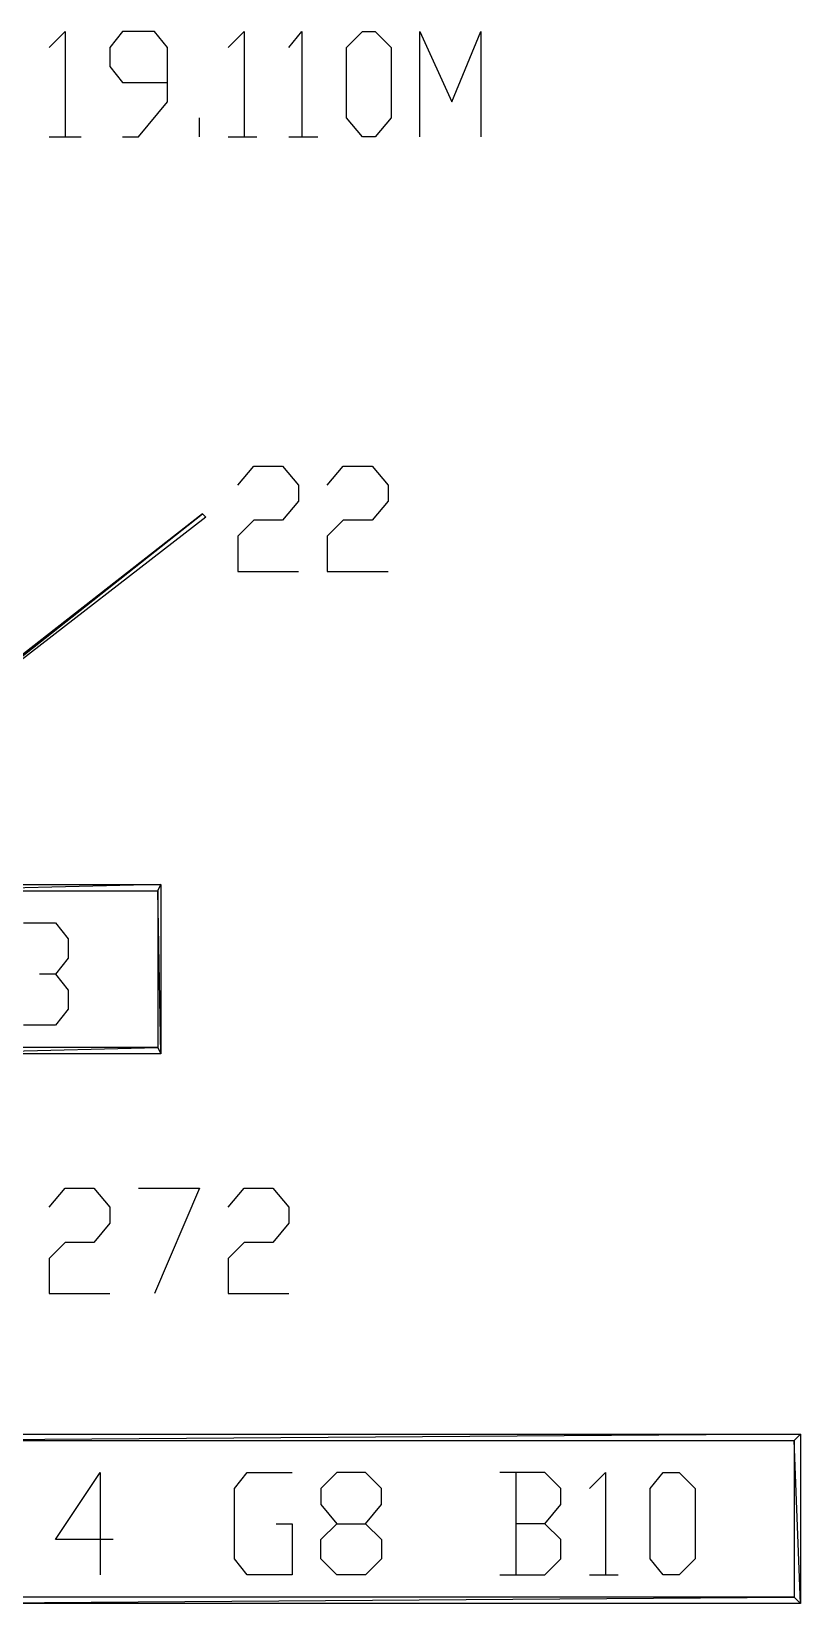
# Model space of a CAD drawing. Header units: millimetres. Extents: x 43 to 817, y 0 to 715.
# Drawn here: x 694.4 to 723.3, y 437.8 to 496.8 of the extents above; entities that cross this region are included whole.
import ezdxf

# ---------------------------------------------------------------- set-up
doc = ezdxf.new("R2010")
doc.units = ezdxf.units.MM
doc.layers.add('DIAGRAM', color=4, linetype='Continuous')

msp = doc.modelspace()

# ---------------------------------------------------------------- linework, layer by layer
at = {"layer": 'DIAGRAM'}
for p, q in [((695.08, 496.24), (695.68, 496.84)), ((695.68, 496.84), (695.68, 492.88)), ((697.84, 496.84), (697.36, 496.24)), ((699.04, 496.84), (697.84, 496.84)), ((699.52, 496.24), (699.04, 496.84)), ((701.8, 496.24), (702.4, 496.84)), ((702.4, 496.84), (702.4, 492.88)), ((704.08, 496.24), (704.56, 496.84)), ((704.56, 496.84), (704.56, 492.88)), ((706.24, 496.24), (706.84, 496.84)), ((706.84, 496.84), (707.32, 496.84)), ((707.32, 496.84), (707.92, 496.24)), ((709, 492.88), (709, 496.84)), ((709, 496.84), (710.2, 494.2)), ((710.2, 494.2), (711.28, 496.84)), ((711.28, 496.84), (711.28, 492.88)), ((697.36, 496.24), (697.36, 495.52)), ((699.52, 494.2), (699.52, 496.24)), ((706.24, 493.6), (706.24, 496.24)), ((707.92, 496.24), (707.92, 493.6)), ((697.36, 495.52), (697.84, 494.92)), ((697.84, 494.92), (699.52, 494.92)), ((698.44, 492.88), (699.52, 494.2)), ((700.72, 492.88), (700.72, 493.6)), ((706.84, 492.88), (706.24, 493.6)), ((707.92, 493.6), (707.32, 492.88)), ((695.08, 492.88), (696.28, 492.88)), ((697.84, 492.88), (698.44, 492.88)), ((701.8, 492.88), (702.88, 492.88)), ((704.08, 492.88), (705.16, 492.88)), ((707.32, 492.88), (706.84, 492.88)), ((702.16, 479.8), (702.76, 480.52)), ((702.76, 480.52), (703.84, 480.52)), ((703.84, 480.52), (704.44, 479.8)), ((705.52, 479.8), (706.12, 480.52)), ((706.12, 480.52), (707.2, 480.52)), ((707.2, 480.52), (707.8, 479.8)), ((704.44, 479.8), (704.44, 479.2)), ((707.8, 479.8), (707.8, 479.2)), ((704.44, 479.2), (703.84, 478.48)), ((707.8, 479.2), (707.2, 478.48)), ((686.56, 467.44), (700.84, 478.72)), ((700.84, 478.72), (686.56, 467.56)), ((686.56, 467.44), (700.84, 478.72)), ((700.96, 478.6), (686.56, 467.44)), ((700.84, 478.72), (700.96, 478.6)), ((702.76, 478.48), (702.16, 477.88)), ((703.84, 478.48), (702.76, 478.48)), ((706.12, 478.48), (705.52, 477.88)), ((707.2, 478.48), (706.12, 478.48)), ((702.16, 477.88), (702.16, 476.56)), ((705.52, 477.88), (705.52, 476.56)), ((702.16, 476.56), (704.44, 476.56)), ((705.52, 476.56), (707.8, 476.56)), ((689.08, 464.8), (699.28, 464.8)), ((699.28, 464.8), (689.2, 464.56)), ((699.28, 464.8), (689.2, 464.56)), ((699.16, 464.56), (699.28, 464.8)), ((699.16, 464.56), (699.28, 464.8)), ((699.28, 464.8), (699.28, 458.44)), ((689.2, 464.56), (699.16, 464.56)), ((699.28, 458.44), (699.16, 464.56)), ((699.16, 464.56), (699.16, 458.68)), ((699.28, 458.44), (699.16, 464.56)), ((694.12, 463.36), (695.32, 463.36)), ((695.32, 463.36), (695.8, 462.76)), ((695.8, 462.76), (695.8, 462.04)), ((695.8, 462.04), (695.32, 461.44)), ((695.32, 461.44), (694.72, 461.44)), ((695.32, 461.44), (695.8, 460.84)), ((695.8, 460.84), (695.8, 460.12)), ((695.8, 460.12), (695.32, 459.52)), ((695.32, 459.52), (694.12, 459.52)), ((689.2, 458.44), (699.16, 458.68)), ((699.16, 458.68), (689.2, 458.68)), ((689.2, 458.44), (699.16, 458.68)), ((699.28, 458.44), (689.2, 458.44)), ((699.16, 458.68), (699.28, 458.44)), ((699.16, 458.68), (699.28, 458.44)), ((695.08, 452.68), (695.68, 453.4)), ((695.68, 453.4), (696.76, 453.4)), ((696.76, 453.4), (697.36, 452.68)), ((698.44, 453.4), (700.72, 453.4)), ((700.72, 453.4), (699.04, 449.44)), ((701.8, 452.68), (702.4, 453.4)), ((702.4, 453.4), (703.48, 453.4)), ((703.48, 453.4), (704.08, 452.68)), ((697.36, 452.68), (697.36, 452.08)), ((704.08, 452.68), (704.08, 452.08)), ((697.36, 452.08), (696.76, 451.36)), ((704.08, 452.08), (703.48, 451.36)), ((695.68, 451.36), (695.08, 450.76)), ((696.76, 451.36), (695.68, 451.36)), ((702.4, 451.36), (701.8, 450.76)), ((703.48, 451.36), (702.4, 451.36)), ((695.08, 450.76), (695.08, 449.44)), ((701.8, 450.76), (701.8, 449.44)), ((695.08, 449.44), (697.36, 449.44)), ((701.8, 449.44), (704.08, 449.44)), ((689.68, 444.16), (723.28, 444.16)), ((723.28, 444.16), (689.8, 443.92)), ((723.28, 444.16), (689.8, 443.92)), ((723.04, 443.92), (723.28, 444.16)), ((723.04, 443.92), (723.28, 444.16)), ((723.28, 444.16), (723.28, 437.8)), ((689.8, 443.92), (723.04, 443.92)), ((723.28, 437.8), (723.04, 443.92)), ((723.04, 443.92), (723.04, 438.04)), ((723.28, 437.8), (723.04, 443.92)), ((695.32, 440.2), (697, 442.72)), ((697, 442.72), (697, 438.88)), ((702.04, 442.12), (702.52, 442.72)), ((702.52, 442.72), (704.2, 442.72)), ((705.88, 442.72), (705.28, 442.12)), ((706.96, 442.72), (705.88, 442.72)), ((707.56, 442.12), (706.96, 442.72)), ((713.68, 442.72), (712, 442.72)), ((712.6, 442.72), (712.6, 438.88)), ((714.28, 442.12), (713.68, 442.72)), ((715.36, 442.12), (715.96, 442.72)), ((715.96, 442.72), (715.96, 438.88)), ((717.64, 442.12), (718.12, 442.72)), ((718.12, 442.72), (718.72, 442.72)), ((718.72, 442.72), (719.32, 442.12)), ((702.04, 439.48), (702.04, 442.12)), ((705.28, 442.12), (705.28, 441.52)), ((707.56, 441.52), (707.56, 442.12)), ((714.28, 441.52), (714.28, 442.12)), ((717.64, 439.48), (717.64, 442.12)), ((719.32, 442.12), (719.32, 439.48)), ((705.28, 441.52), (705.88, 440.8)), ((706.96, 440.8), (707.56, 441.52)), ((713.68, 440.8), (714.28, 441.52)), ((703.6, 440.8), (704.2, 440.8)), ((704.2, 440.8), (704.2, 438.88)), ((705.28, 440.2), (705.88, 440.8)), ((705.88, 440.8), (706.96, 440.8)), ((706.96, 440.8), (707.56, 440.2)), ((713.68, 440.8), (712.6, 440.8)), ((714.28, 440.2), (713.68, 440.8)), ((697.48, 440.2), (695.32, 440.2)), ((705.28, 439.48), (705.28, 440.2)), ((707.56, 440.2), (707.56, 439.48)), ((714.28, 439.48), (714.28, 440.2)), ((702.52, 438.88), (702.04, 439.48)), ((705.88, 438.88), (705.28, 439.48)), ((707.56, 439.48), (706.96, 438.88)), ((713.68, 438.88), (714.28, 439.48)), ((718.12, 438.88), (717.64, 439.48)), ((719.32, 439.48), (718.72, 438.88)), ((704.2, 438.88), (702.52, 438.88)), ((706.96, 438.88), (705.88, 438.88)), ((712, 438.88), (713.68, 438.88)), ((715.36, 438.88), (716.44, 438.88)), ((718.72, 438.88), (718.12, 438.88)), ((689.68, 437.8), (723.04, 438.04)), ((723.04, 438.04), (689.68, 438.04)), ((689.68, 437.8), (723.04, 438.04)), ((723.28, 437.8), (689.68, 437.8)), ((723.04, 438.04), (723.28, 437.8)), ((723.04, 438.04), (723.28, 437.8))]:
    msp.add_line(p, q, dxfattribs=at)

doc.saveas('drawing.dxf')
